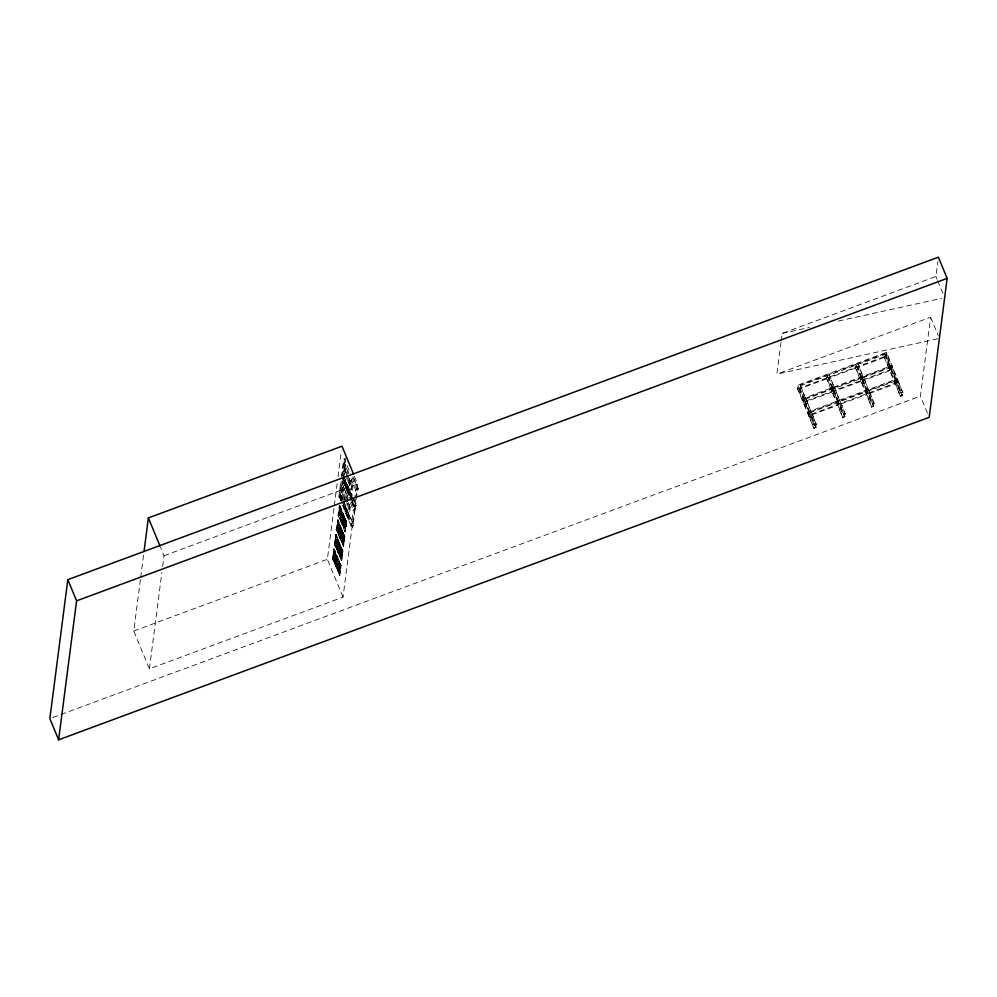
<?xml version="1.0" encoding="UTF-8"?>
<svg xmlns="http://www.w3.org/2000/svg" width="997" height="997" viewBox="0 0 997 997"><rect width="100%" height="100%" fill="white"/><g stroke="black" fill="none" stroke-linecap="round" stroke-linejoin="round"><path stroke-width="0.75" stroke-dasharray="4.99 3.74" d="M355.655 499.41L343.018 597.128L149.413 668.837L133.748 631.039L140.465 579.058M140.664 577.537L143.83 553.073M149.413 668.837L161.863 572.54M162.661 566.433L164.044 555.728L160.554 547.328M343.018 597.128L327.352 559.317L334.07 507.348M334.269 505.815L337.235 482.884M338.033 476.778L341.385 450.794M343.629 501.341L353.549 525.269L351.131 526.167L353.237 509.866L355.655 508.969L343.404 479.407L340.675 500.918L338.893 496.606L340.8 481.788M341.423 476.977L343.529 460.676L348.9 473.637M341.722 500.918L339.404 495.31L341.248 481.003M339.778 498.762L341.797 482.236L348.152 497.578L347.579 502.027M342.607 475.943L344.326 462.608M332.425 558.619L334.132 548.811L341.074 565.586L339.827 575.219L332.425 558.619L339.827 575.219M334.307 544.113L336.001 534.305L342.956 551.079L341.709 560.713L334.307 544.113L341.709 560.713M336.176 529.606L337.883 519.798L344.837 536.573L343.591 546.206L336.176 529.606L343.591 546.206M346.707 522.067L344.999 531.862L338.058 515.088L339.304 505.454L346.707 522.067L339.765 505.292L338.457 515.187L340.139 518.739M352.19 526.179L353.486 525.693L340.7 494.824L342.918 477.663M345.461 458.047L343.242 475.195L341.934 475.681L344.152 458.52L349.972 472.553M334.518 562.258L332.824 558.719L334.132 548.811M336.388 547.752L334.705 544.2L336.001 534.305M338.27 533.245L336.575 529.694L337.883 519.798M333.297 556.426L332.824 558.719M333.322 556.239L333.609 554.008L334.93 557.697C335.428 565.561 331.129 549.098 334.618 560.115L334.331 562.333M335.453 555.03L335.553 552.886C333.135 544.275 333.534 553.385 335.241 555.292L334.955 557.51L333.733 551.677M335.204 541.72L335.49 539.502L336.799 543.191C336.712 552.126 334.207 532.149 336.201 547.827M336.799 543.191L335.515 539.315L335.802 537.096L337.111 540.785L336.824 543.004M335.827 536.909L336.114 534.691L337.422 538.38C337.784 546.481 333.746 529.345 337.111 540.785M338.556 531.027L337.086 527.214L337.372 524.995L338.681 528.684L338.394 530.903M337.397 524.808L337.684 522.59L338.992 526.279C339.354 534.38 335.316 517.244 338.681 528.684M337.709 522.403L337.995 520.172L339.304 523.861C339.665 531.974 335.628 514.826 338.992 526.279M339.952 518.801L340.426 516.508L338.955 512.707L339.242 510.489L340.451 516.321M339.267 510.302L339.553 508.071L340.862 511.76C341.223 519.873 337.185 502.725 340.55 514.178M340.862 511.76L339.578 507.884L339.865 505.666M340.575 500.693L342.681 484.392M343.118 481.065L343.691 476.616M343.878 475.133L345.224 464.764M343.591 478.336L345.747 461.275M341.859 499.883L343.579 486.548M344.015 483.221L344.389 480.255M345.348 472.852L346.121 466.92M341.572 503.074L343.678 486.785M344.102 483.458L344.488 480.492M345.448 473.089L346.221 467.157M338.083 533.308L338.369 531.089L337.086 527.214M340.887 511.573L341.173 509.355L339.678 505.741M336.251 566.458L334.568 562.906L335.553 552.886M338.133 551.952L336.438 548.4L337.422 538.38M340.002 537.433L338.319 533.894L339.304 523.861M341.884 522.927L340.189 519.375L341.173 509.355M336.375 564.115L335.067 560.426C335.042 551.677 337.995 571.231 335.478 555.865M337.16 559.417L335.69 555.616C336.475 547.428 338.768 567.642 336.064 566.52M338.245 549.609L336.936 545.92L337.223 543.701M337.248 543.515L338.544 547.39L337.248 543.515C336.886 535.401 340.924 552.55 337.559 541.097C338.357 532.921 340.638 553.136 337.933 552.014M338.793 531.6L338.319 533.894M340.289 535.215L338.818 531.413C338.295 523.462 342.731 540.262 338.943 529.071C339.341 524.808 339.516 528.161 340.725 530.466C336.4 514.352 344.663 534.38 339.815 537.508M340.687 516.895L341.983 520.77L340.687 516.895C340.787 507.959 343.28 527.949 341.286 512.271M342.632 515.773L341.31 512.084C342.108 503.896 344.389 524.123 341.697 523.001M343.23 499.31L344.476 488.704M344.999 485.614L347.018 469.089M343.267 507.161L344.027 501.242M344.214 499.759L345.373 490.86M345.797 487.545L347.33 475.694M347.529 474.211L347.903 471.245M343.354 507.398L343.741 504.432M343.928 502.949L345.461 491.097M345.897 487.77L347.043 478.884M336.301 567.094C336.213 559.653 337.36 576.179 338.282 568.427L336.612 564.688L337.086 562.395L336.799 564.626L338.295 568.24L336.899 562.47M338.295 568.24L338.594 566.022L336.924 562.283L337.709 557.585L337.235 559.878L338.706 563.679L338.419 565.897L338.905 563.604L337.422 559.803M338.182 552.587C338.095 545.147 339.242 561.672 340.151 553.921L338.494 550.182L339.279 545.484L338.806 547.777L340.463 551.515L339.989 553.796L340.276 551.578L338.781 547.964M339.092 545.546L340.588 549.173L340.301 551.391L340.775 549.098L339.117 545.359L339.404 543.141L340.613 548.986L340.899 546.767L339.404 543.141M341.547 541.695L340.052 538.081L340.837 533.383L340.363 535.676L341.834 539.477L341.547 541.695L342.033 539.414L340.55 535.601M340.65 533.457L342.145 537.071L341.859 539.29L342.345 536.997L340.675 533.258L340.962 531.04L342.17 536.885L342.457 534.666L340.962 531.04M342.37 536.81L342.656 534.591L340.986 530.853L341.46 528.56L341.173 530.79L342.457 534.666M341.934 523.575C341.846 516.134 342.993 532.647 343.903 524.896L342.432 521.095L342.719 518.876L342.245 521.169L343.716 524.97L343.429 527.189M342.557 518.752L343.03 516.458L342.744 518.689C345.087 519.325 343.255 528.385 344.214 522.49L342.744 518.689M344.239 522.303L343.155 514.128L344.364 519.96L344.65 517.742L343.155 514.128M338.606 565.835L337.111 562.208L337.397 559.99M340.176 553.734L338.681 550.107L338.968 547.889M340.525 535.788L340.052 538.081M344.252 509.554L346.258 493.029M346.794 489.938L348.614 474.884M345.049 511.486L346.009 504.071M346.769 498.151L347.155 495.185M347.592 491.857L349.498 477.04M345.149 511.71L346.295 502.824M346.482 501.341L347.255 495.422M347.679 492.094L349.598 477.276M337.796 570.72L338.083 568.502L336.587 564.875M339.017 561.274C338.544 566.932 339.927 558.295 337.522 557.647M339.678 556.214L339.965 553.983L338.469 550.369M342.482 534.479L342.769 532.248L341.273 528.634M344.052 522.378L344.339 520.147L342.843 516.533M340.8 548.911L340.899 546.767M342.681 534.404L342.769 532.248M344.551 519.898L344.65 517.742M338.033 571.293C337.946 563.853 339.092 580.366 340.014 572.627L338.344 568.888L338.83 566.595L338.544 568.813L339.852 572.502M340.039 572.44L340.326 570.209L338.656 566.47L339.142 564.19L338.855 566.408L340.139 570.284L338.631 566.657M340.638 567.804L338.968 564.065L339.454 561.772L340.351 570.022M339.915 556.787C339.827 549.347 340.974 565.86 341.884 558.108L340.226 554.369L340.7 552.089L340.413 554.307L341.697 558.183L340.201 554.556M341.909 557.921L342.195 555.703L340.538 551.964L341.011 549.671L340.725 551.902L342.033 555.591M342.22 555.516L342.507 553.298L340.849 549.559L341.323 547.266L341.036 549.484L342.345 553.173M341.784 542.281C341.709 534.828 342.843 551.353 343.766 543.602L342.295 539.801L342.582 537.57L342.096 539.863L343.766 543.602M343.604 543.49L344.077 541.197L342.407 537.458L343.205 532.759L342.719 535.053L344.389 538.791L343.915 541.072M343.666 527.762C343.579 520.322 344.725 536.847 345.647 529.095L344.164 525.282L344.451 523.064M345.647 529.095L343.977 525.357L344.763 520.658L344.289 522.951L345.959 526.69L345.473 528.971M345.785 526.566L346.271 524.272L344.601 520.534L345.074 518.253L344.788 520.471L346.096 524.16M344.102 541.01L342.607 537.383L342.893 535.165M345.947 513.642L347.28 503.273M347.479 501.79L348.053 497.341M348.476 494.014L350.595 477.725L355.779 490.237L354.82 497.653M346.046 513.879L347.38 503.497M348.576 494.25L350.682 477.949M346.931 516.035L348.564 502.463M351.48 479.881L349.473 496.406L342.32 479.133M339.379 575.394L340.762 565.461L339.254 561.847M341.248 560.887L342.632 550.955L341.136 547.341M343.13 546.368L344.513 536.448L343.018 532.822M344.999 531.862L346.383 521.942L344.887 518.315M342.532 553.111L342.632 550.955M344.227 538.667L344.513 536.448M346.283 524.086L346.383 521.942M347.729 517.954L349.835 501.665M350.271 498.338L352.377 482.037M347.828 518.191L349.935 501.89L353.237 509.866M350.371 498.575L352.477 482.274M348.626 520.122L350.732 503.821M351.355 499.011L353.274 484.193M352.577 497.204L356.079 505.641L353.673 506.538L354.62 499.136M355.842 497.977L357.649 484.019L354.159 475.606M355.268 507.872L357.487 490.711L350.558 473.961M355.655 508.969L351.243 498.139M354.733 506.551L356.079 505.641M355.779 490.237L358.247 488.916L353.013 476.292M937.865 338.731L776.862 374.162L780.95 342.482M781.149 340.974L782.122 333.434L935.884 276.481L937.803 261.65M815.995 427.825L810.885 414.391L816.107 427.003L813.988 428.56L797.55 388.855L798.036 385.091L886.532 352.315L902.871 392.83L900.864 393.578L895.642 380.966M797.812 389.491L798.298 385.727M799.818 388.743L799.918 387.933L805.04 401.355L799.818 388.743L826.638 378.81L827.124 375.046L800.304 384.979L805.414 398.401L803.408 399.149L798.186 386.549L886.694 353.761L891.904 366.36L863.452 376.854L868.561 390.276L840.097 400.769L845.207 414.191L843.2 414.939L837.991 402.327M803.295 402.726L803.781 398.962M805.414 398.401L800.304 384.979M805.302 401.978L805.402 401.155L810.511 414.59L805.302 401.978L832.121 392.045L832.607 388.282M828.644 378.062L828.756 377.252L833.866 390.674L828.644 378.062L855.476 368.13L855.962 364.366L829.13 374.299L834.252 387.721L805.788 398.214L810.897 411.636L808.891 412.384L803.669 399.772L892.165 366.996L897.387 379.595L868.923 390.089L874.045 403.511L872.039 404.259L866.817 391.647M808.766 415.961L809.265 412.185M810.897 411.636L805.788 398.214M857.482 367.395L857.582 366.572L862.692 379.994L857.482 367.395L884.302 357.449L884.788 353.686L857.968 363.618L863.078 377.04L834.614 387.534L839.723 400.956L811.259 411.449L816.381 424.872L814.375 425.619L809.153 413.007L897.649 380.231L902.871 392.83M813.988 428.56L808.879 415.138M814.375 425.619L798.036 385.091M816.381 424.872L811.259 411.449M829.13 374.299L834.252 387.721M831.859 391.41L832.345 387.646M834.128 391.298L834.227 390.475L839.349 403.91L834.128 391.298L860.959 381.365L861.445 377.601M834.614 387.534L839.723 400.956M837.343 404.645L837.829 400.881M838.091 401.504L837.605 405.281L810.773 415.213M844.833 417.145L839.711 403.71L844.933 416.322L842.826 417.88L826.376 378.187L826.862 374.411L843.2 414.939M842.826 417.88L837.704 404.458M845.207 414.191L840.097 400.769M857.968 363.618L863.078 377.04M860.698 380.729L861.184 376.966M862.953 380.617L863.066 379.807L868.175 393.229L862.953 380.617L889.785 370.685L890.271 366.921M866.169 393.965L866.667 390.201M866.916 390.836L866.43 394.6L839.611 404.533M868.561 390.276L863.452 376.854M873.659 406.464L868.549 393.03L873.771 405.642L871.652 407.2L855.214 367.507L855.7 363.731L872.039 404.259M871.652 407.2L866.543 393.778M874.045 403.511L868.923 390.089M886.532 352.315L886.046 356.079L902.497 395.784L900.49 396.519L884.04 356.826L884.526 353.05L900.864 393.578M886.308 356.714L886.794 352.938M889.523 370.061L890.009 366.285M891.53 369.314L892.016 365.55L803.52 398.326L803.034 402.09L891.891 369.127L897.113 381.726L895.107 382.474L889.885 369.862M891.792 369.937L892.278 366.173M895.007 383.284L895.493 379.521M895.755 380.156L895.269 383.92L868.437 393.852M897.013 382.549L897.499 378.773L809.003 411.562L808.517 415.325L897.375 382.35L902.497 395.784M897.275 383.172L897.761 379.408M900.49 396.519L895.368 383.097M927.422 413.094L920.405 396.145L930.612 317.208L776.862 374.162M164.044 555.728L357.649 484.019M339.404 495.31L340.7 494.824M356.951 489.402L358.247 488.916M338.893 496.606L341.298 495.708L343.043 499.933M339.578 507.884L341.049 511.698M338.955 512.707L340.239 516.583M338.743 512.969L338.457 515.187M341.31 512.084L342.794 515.885L341.124 512.146M338.058 515.088L345.461 531.7M354.409 509.018L355.705 508.545M340.476 517.156L340.189 519.375M342.32 518.178L340.999 514.489M336.861 527.475L336.575 529.694M346.271 524.272L344.576 520.721M345.959 526.69L344.264 523.138M340.75 530.279L339.441 526.59M340.438 532.685L339.13 528.996M340.313 535.028L338.631 531.476M335.515 539.315L336.986 543.128M344.837 536.573L337.422 519.96M344.389 538.791L342.706 535.239M334.705 544.2L335.179 541.907L336.488 545.596M344.077 541.197L342.395 537.645M338.868 544.786L337.559 541.097M336.936 545.92C340.151 557.261 336.562 540.274 336.438 548.4M333.634 553.821L334.93 557.697M342.956 551.079L335.553 534.479M335.241 555.292L333.945 551.416M335.69 555.616L337.185 559.23M342.507 553.298L340.824 549.746M133.748 631.039L327.352 559.317M342.195 555.703L340.513 552.151M334.618 560.115L333.135 556.301M797.55 388.855L886.42 355.892L891.63 368.491L889.636 369.239L884.414 356.627M335.067 560.426C338.27 571.767 334.693 554.781 334.568 562.906M336.687 561.71L335.378 558.021M340.762 565.461L340.476 567.692M341.074 565.586L333.671 548.986M340.014 572.627L338.319 569.075M805.14 400.532L803.133 401.268L797.912 388.668M833.978 389.852L831.972 390.587L826.75 377.988M862.804 379.172L860.797 379.919L855.576 367.307M810.623 413.767L808.617 414.503L803.395 401.903M839.449 403.087L837.455 403.822L832.233 391.223M868.287 392.407L866.281 393.142L861.059 380.542M814.474 424.797L816.481 424.049M843.312 414.116L845.319 413.369M872.138 403.436L874.145 402.688M900.976 392.756L902.983 392.008M814.1 427.738L816.107 427.003M842.926 417.058L844.933 416.322M871.764 406.377L873.771 405.642M900.59 395.697L902.597 394.962M52.766 717.541L920.405 396.145M782.122 333.434L809.464 327.427M838.327 321.071L941.617 298.34M935.884 276.481L937.055 279.31M937.629 280.718L943.486 294.85M930.612 317.208L938.214 335.565M884.688 354.508L889.91 367.108M890.171 367.743L895.381 380.343M855.85 365.189L861.072 377.788M861.333 378.424L866.555 391.023M827.024 375.869L832.246 388.469M832.507 389.092L837.729 401.704M352.938 476.678L358.185 489.34M343.84 476.08L352.003 495.796M343.815 476.603L351.953 496.244M352.539 497.653L356.029 506.077M342.519 477.077L351.056 497.316M351.667 501.703L353.673 506.538M342.781 480.953L350.919 500.606M351.505 502.002L354.957 510.339L352.739 527.488L342.307 502.326M342.37 505.005L351.131 526.167M344.476 522.877L345.971 526.503M342.532 518.938L344.027 522.565M342.918 534.978L344.414 538.604M338.992 547.702L340.488 551.329M337.061 543.577L338.731 547.316"/><path stroke-width="1.5" d="M67.821 579.668L49.85 718.613L58.624 739.811L929.179 417.332L947.15 278.387L938.376 257.189L67.821 579.668L76.595 600.855L58.624 739.811M144.029 551.54L148.379 517.917L341.983 446.207L353.586 474.211M76.595 600.855L947.15 278.387M148.379 517.917L159.981 545.92"/></g></svg>
